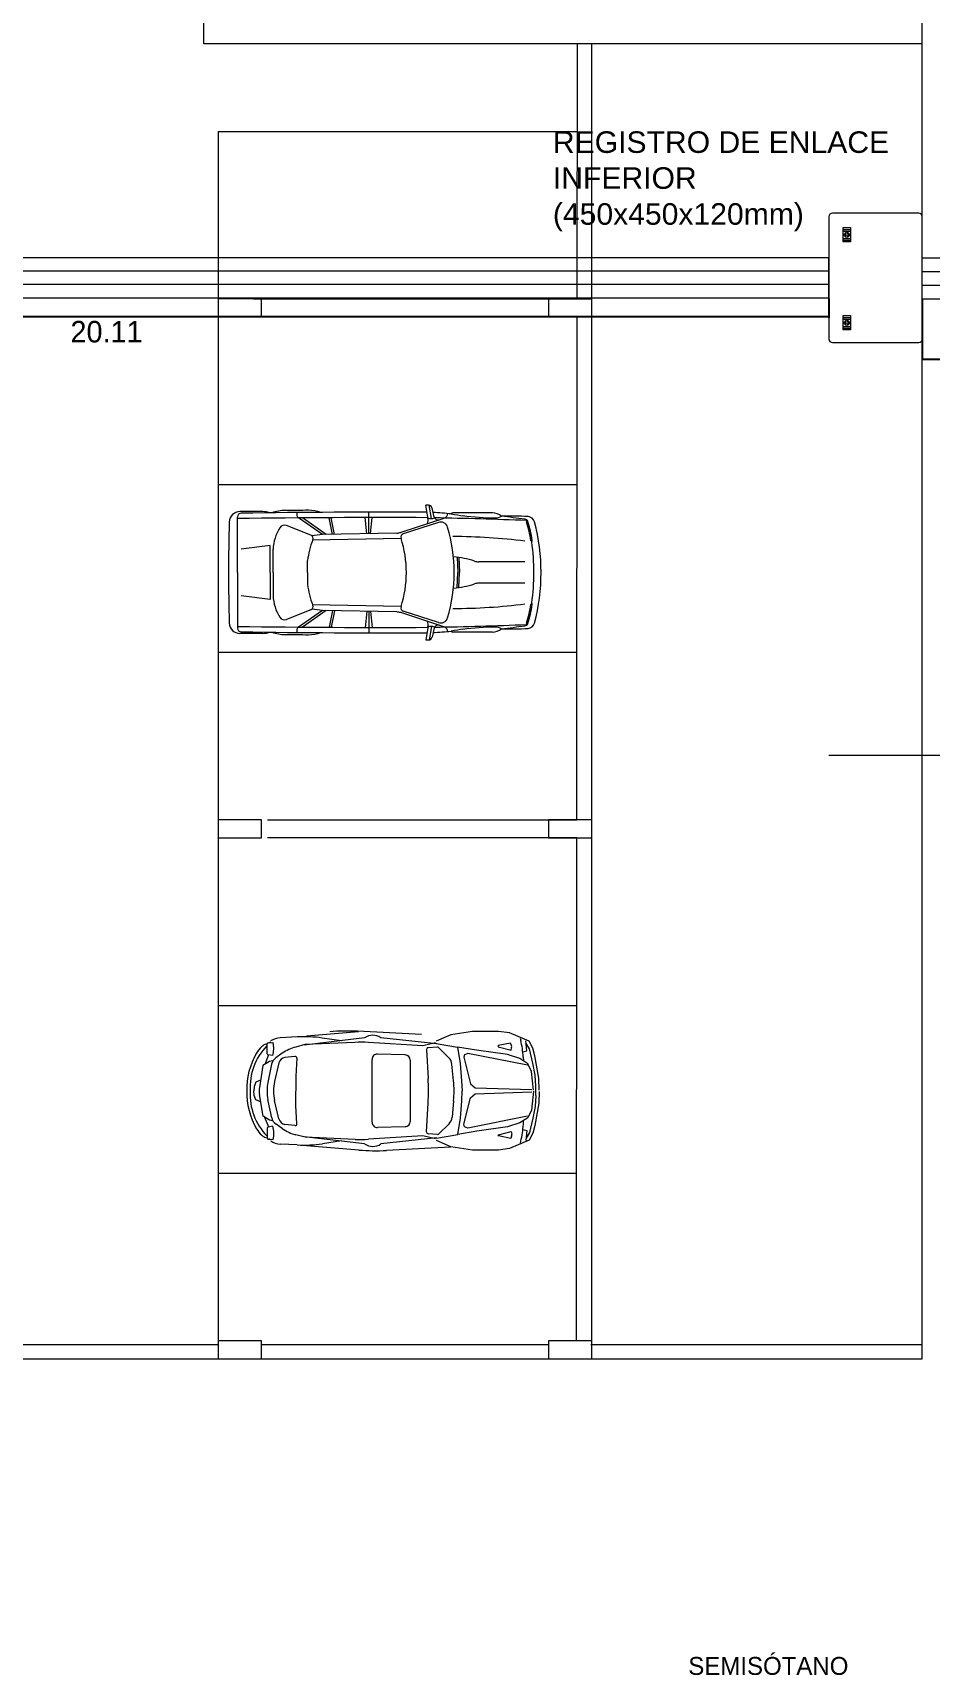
# Model space of a CAD drawing. Header units: metres. Extents: x -2 to 3328848, y -2 to 2725060.
# Drawn here: x 1663067.2 to 1663192.1, y 1361886.2 to 1362114.7 of the extents above; entities that cross this region are included whole.
import ezdxf
from ezdxf.enums import TextEntityAlignment as Align

# ---------------------------------------------------------------- set-up
doc = ezdxf.new("R2018")
doc.units = ezdxf.units.M
doc.layers.get('0').update_dxf_attribs({"color": 253, "lineweight": 0})
doc.layers.get('Defpoints').update_dxf_attribs({"color": 253, "lineweight": 0})
for name, color, linetype, lineweight in [('AUTOS', 253, 'Continuous', 0), ('COLUMNA', 253, 'Continuous', 0), ('ICT_EXTERNA', 3, 'Continuous', 0), ('ICT_TEXTS', 210, 'Continuous', 0), ('NOFIJO', 253, 'Continuous', 0)]:
    doc.layers.add(name, color=color, linetype=linetype, lineweight=lineweight)
doc.layers.add('CAJETIN', color=7, linetype='Continuous', lineweight=0, true_color=0x000000)
doc.styles.add('COTA', font='arial.ttf', dxfattribs={"height": 1})
doc.styles.get("Standard").update_dxf_attribs({"font": 'arial.ttf'})
doc.styles.add('style2', font='GOTHIC.TTF')
doc.dimstyles.new('COTA', dxfattribs={"dimscale": 0, "dimtxt": 0.535, "dimasz": 0.1035, "dimexe": 0.1, "dimexo": 0.1, "dimgap": 0.1275, "dimtad": 2, "dimtih": 1, "dimtoh": 1, "dimlfac": 0.1, "dimzin": 4, "dimdsep": 46, "dimtxsty": 'style2', "dimblk1": 'ARCHTICK', "dimblk2": 'ARCHTICK', "dimsah": 1, "dimcen": 0.1, "dimdle": 0.1, "dimclrd": 3, "dimclre": 3, "dimclrt": 3, "dimadec": 0, "dimazin": 0, "dimtfac": 0.2, "dimtofl": 0, "dimtmove": 2, "dimatfit": 3, "dimldrblk": 'ARCHTICK', "dimfxl": 1, "dimtolj": 1, "dimtzin": 0, "dimarcsym": 0})

# ---------------------------------------------------------------- blocks, each defined once
blk = doc.blocks.new('*U96')
at = {"lineweight": 30, "flags": 104}
blk.add_attdef('NOMBRE_PROYECTO', text='', height=5, dxfattribs=at).set_placement((-165, 63.27), align=Align.TOP_LEFT)
for tag, p in [('PROMOTOR', (-133.74, 41.5)), ('SITUACION', (-133.74, 34.5)), ('AUTOR', (-133.74, 27.5)), ('1/X', (-133.74, 20.5)), ('XX/XX/XXXX', (-80.02, 20.5)), ('V.X', (-25.12, 20.5)), ('NOMBRE_PLANO', (-133.74, 13.5)), ('X', (-25.12, 13.48))]:
    blk.add_attdef(tag, text='', height=3.5).set_placement(p, align=Align.MIDDLE_LEFT)
blk = doc.blocks.new('Registro enlace')
for p, q in [((0, 1.75), (0, 0.05)), ((1.25, 1.8), (0.05, 1.8)), ((1.3, 0.05), (1.3, 1.75)), ((0.2, 1.575), (0.3, 1.575)), ((0.2, 1.55), (0.3, 1.55)), ((0.2, 1.45), (0.3, 1.45)), ((0.2, 1.425), (0.3, 1.425)), ((0.2, 0.35), (0.3, 0.35)), ((0.2, 0.325), (0.3, 0.325)), ((0.05, 0), (1.25, 0)), ((0.2, 0.225), (0.3, 0.225)), ((0.2, 0.2), (0.3, 0.2))]:
    blk.add_line(p, q)
for points in [[(0.2, 1.6), (0.3, 1.6), (0.3, 1.4), (0.2, 1.4)], [(0.2, 0.375), (0.3, 0.375), (0.3, 0.175), (0.2, 0.175)]]:
    blk.add_lwpolyline(points, close=True)
for centre, radius in [((0.25, 1.5), 0.0354), ((0.25, 1.5), 0.0202), ((0.25, 0.275), 0.0354), ((0.25, 0.275), 0.0202)]:
    blk.add_circle(centre, radius)
for centre, start, end in [((0.05, 1.75), 90, 180), ((1.25, 1.75), 0, 90), ((0.05, 0.05), 180, 270), ((1.25, 0.05), 270, 0)]:
    blk.add_arc(centre, 0.05, start, end)
blk = doc.blocks.new('_ArchTick')
at = {"color": 0, "const_width": 0.15}
blk.add_lwpolyline([(-0.5, -0.5), (0.5, 0.5)], dxfattribs=at)
blk = doc.blocks.new('*D183')
at = {"layer": 'Defpoints', "color": 0, "transparency": 16777216}
for p in [(1662976.91, 1362077.83), (1663178.02, 1362077.83), (1662976.91, 1362075.2)]:
    blk.add_point(p, dxfattribs=at)
at = {"layer": 'ICT_TEXTS', "color": 3, "lineweight": -2, "transparency": 16777216}
for p, q in [((1662976.91, 1362077.73), (1662976.91, 1362075.1)), ((1663178.02, 1362077.73), (1663178.02, 1362075.1)), ((1663178.12, 1362075.2), (1662976.81, 1362075.2))]:
    blk.add_line(p, q, dxfattribs=at)
at = {"layer": 'ICT_TEXTS', "color": 3, "lineweight": -2, "transparency": 16777216, "xscale": 0.1035, "yscale": 0.1035, "zscale": 0.1035, "rotation": 180}
blk.add_blockref('_ArchTick', (1662976.91, 1362075.2), dxfattribs=at)
at = {"layer": 'ICT_TEXTS', "color": 3, "lineweight": -2, "transparency": 16777216, "xscale": 0.1035, "yscale": 0.1035, "zscale": 0.1035}
blk.add_blockref('_ArchTick', (1663178.02, 1362075.2), dxfattribs=at)
at = {"layer": 'ICT_TEXTS', "color": 3, "transparency": 16777216, "insert": (1663077.47, 1362073.13), "char_height": 3, "attachment_point": 5, "style": 'style2'}
blk.add_mtext('\\A1;20.11', dxfattribs=at)
blk = doc.blocks.new('*D184')
at = {"layer": 'Defpoints', "color": 0, "transparency": 16777216}
for p in [(1663191.02, 1362077.75), (1663238.14, 1362077.75), (1663238.14, 1362069.32)]:
    blk.add_point(p, dxfattribs=at)
at = {"layer": 'ICT_TEXTS', "color": 3, "lineweight": -2, "transparency": 16777216}
for p, q in [((1663191.02, 1362077.65), (1663191.02, 1362069.22)), ((1663238.14, 1362077.65), (1663238.14, 1362069.22)), ((1663190.92, 1362069.32), (1663238.24, 1362069.32))]:
    blk.add_line(p, q, dxfattribs=at)
at = {"layer": 'ICT_TEXTS', "color": 3, "lineweight": -2, "transparency": 16777216, "xscale": 0.1035, "yscale": 0.1035, "zscale": 0.1035, "rotation": 180}
blk.add_blockref('_ArchTick', (1663191.02, 1362069.32), dxfattribs=at)
at = {"layer": 'ICT_TEXTS', "color": 3, "lineweight": -2, "transparency": 16777216, "xscale": 0.1035, "yscale": 0.1035, "zscale": 0.1035}
blk.add_blockref('_ArchTick', (1663238.14, 1362069.32), dxfattribs=at)
at = {"layer": 'ICT_TEXTS', "color": 3, "transparency": 16777216, "insert": (1663214.58, 1362067.25), "char_height": 3, "attachment_point": 5, "style": 'style2'}
blk.add_mtext('\\A1;4.71', dxfattribs=at)

msp = doc.modelspace()

# ---------------------------------------------------------------- linework, layer by layer
at = {"ltscale": 0.02}
for p, q in [((1663091.022, 1362113.203), (1663091.022, 1362148.203)), ((1663191.022, 1362113.203), (1663091.022, 1362113.203)), ((1663139.341, 1362113.203), (1663105.583, 1362113.203)), ((1663145.002, 1361930.203), (1663145.002, 1362113.203)), ((1663093.022, 1362101.037), (1663093.022, 1361932.703)), ((1663093.022, 1362101.037), (1663143.022, 1362101.037)), ((1663191.022, 1362075.203), (1663191.022, 1362094.203)), ((1663097.939, 1362077.703), (1663144.878, 1362077.703)), ((1663097.939, 1362075.203), (1663144.878, 1362075.203)), ((1663093.022, 1362051.87), (1663142.98, 1362051.87)), ((1663093.022, 1362028.537), (1663142.961, 1362028.537)), ((1663099.878, 1362005.203), (1663142.941, 1362005.203)), ((1663142.939, 1362002.703), (1663099.878, 1362002.703)), ((1663093.022, 1361979.37), (1663142.919, 1361979.37)), ((1663093.022, 1361956.037), (1663142.899, 1361956.037))]:
    msp.add_line(p, q, dxfattribs=at)
for p, q in [((1663191.022, 1362113.203), (1663139.341, 1362113.203)), ((1663143.002, 1362077.703), (1663143.032, 1362113.203)), ((1663142.941, 1362005.203), (1663143, 1362075.203)), ((1663142.88, 1361932.703), (1663142.939, 1362002.703)), ((1663033.022, 1361932.203), (1663093.022, 1361932.203)), ((1663099.022, 1361932.203), (1663138.878, 1361932.203)), ((1663144.878, 1361932.203), (1663191.022, 1361932.203))]:
    msp.add_line(p, q)
msp.add_lwpolyline([(1663191.022, 1361930.203), (1663191.022, 1362150.203), (1662791.022, 1362150.203), (1662791.022, 1361930.203)], close=True)
at = {"layer": 'AUTOS'}
for p, q in [((1663099.237, 1362048.116), (1663096.042, 1362048.116)), ((1663113.96, 1362045.043), (1663113.96, 1362048.026)), ((1663122.236, 1362047.067), (1663121.93, 1362049.014)), ((1663122.701, 1362047.131), (1663122.366, 1362049.006)), ((1663123.079, 1362047.328), (1663122.773, 1362048.627)), ((1663095.71, 1362039.634), (1663095.71, 1362047.391)), ((1663105.891, 1362044.824), (1663102.507, 1362046.159)), ((1663107.524, 1362044.912), (1663104.206, 1362047.231)), ((1663108.033, 1362044.922), (1663104.724, 1362047.235)), ((1663108.905, 1362044.94), (1663108.448, 1362047.259)), ((1663109.21, 1362044.946), (1663108.753, 1362047.261)), ((1663113.71, 1362045.038), (1663113.46, 1362047.276)), ((1663114.21, 1362045.048), (1663114.46, 1362047.277)), ((1663124.553, 1362047.219), (1663118.448, 1362045.221)), ((1663123.667, 1362046.614), (1663118.78, 1362045.014)), ((1663131.173, 1362047.934), (1663125.687, 1362047.934)), ((1663107.524, 1362044.912), (1663106.05, 1362044.724)), ((1663118.46, 1362044.384), (1663106.158, 1362044.134)), ((1663117.866, 1362045.122), (1663107.524, 1362044.912)), ((1663100.26, 1362043.384), (1663096.21, 1362042.884)), ((1663100.26, 1362039.634), (1663100.26, 1362043.384)), ((1663100.66, 1362039.634), (1663100.66, 1362042.868)), ((1663105.46, 1362039.634), (1663105.46, 1362041.286)), ((1663126.258, 1362041.772), (1663126.36, 1362039.634)), ((1663126.513, 1362041.734), (1663126.61, 1362039.634)), ((1663135.71, 1362041.134), (1663129.277, 1362041.134)), ((1663095.71, 1362039.634), (1663095.71, 1362031.877)), ((1663100.26, 1362039.634), (1663100.26, 1362035.884)), ((1663100.66, 1362039.634), (1663100.66, 1362036.401)), ((1663105.46, 1362039.634), (1663105.46, 1362037.982)), ((1663126.258, 1362037.496), (1663126.36, 1362039.634)), ((1663126.513, 1362037.534), (1663126.61, 1362039.634)), ((1663135.71, 1362038.134), (1663129.277, 1362038.134)), ((1663100.26, 1362035.884), (1663096.21, 1362036.384)), ((1663105.891, 1362034.444), (1663102.507, 1362033.109)), ((1663107.524, 1362034.356), (1663104.206, 1362032.037)), ((1663108.033, 1362034.346), (1663104.724, 1362032.033)), ((1663107.524, 1362034.356), (1663106.05, 1362034.544)), ((1663118.46, 1362034.884), (1663106.158, 1362035.134)), ((1663117.866, 1362034.146), (1663107.524, 1362034.356)), ((1663108.905, 1362034.328), (1663108.448, 1362032.009)), ((1663109.21, 1362034.322), (1663108.753, 1362032.008)), ((1663123.667, 1362032.654), (1663118.78, 1362034.254)), ((1663113.71, 1362034.23), (1663113.46, 1362031.993)), ((1663113.96, 1362034.225), (1663113.96, 1362031.242)), ((1663114.21, 1362034.22), (1663114.46, 1362031.991)), ((1663124.553, 1362032.049), (1663118.448, 1362034.047)), ((1663122.236, 1362032.201), (1663121.93, 1362030.254)), ((1663122.701, 1362032.137), (1663122.366, 1362030.262)), ((1663099.237, 1362031.152), (1663096.042, 1362031.152)), ((1663123.079, 1362031.94), (1663122.773, 1362030.641)), ((1663131.173, 1362031.334), (1663125.687, 1362031.334)), ((1663104.01, 1361974.993), (1663101.653, 1361974.865)), ((1663113.366, 1361974.858), (1663104.987, 1361973.848)), ((1663112.559, 1361975.718), (1663105.282, 1361975.118)), ((1663110.161, 1361974.45), (1663107.503, 1361974.836)), ((1663121.321, 1361975.342), (1663112.418, 1361975.782)), ((1663123.443, 1361974.042), (1663115.653, 1361974.874)), ((1663135.058, 1361974.823), (1663135.127, 1361974.528)), ((1663099.794, 1361974.053), (1663099.505, 1361973.931)), ((1663099.837, 1361972.619), (1663099.835, 1361974.053)), ((1663099.949, 1361974.175), (1663100.64, 1361974.221)), ((1663100.349, 1361974.287), (1663100.038, 1361974.156)), ((1663101.928, 1361972.714), (1663101.05, 1361972.098)), ((1663105.091, 1361973.927), (1663103.798, 1361973.584)), ((1663112.043, 1361974.238), (1663105.091, 1361973.927)), ((1663121.487, 1361973.758), (1663113.914, 1361974.223)), ((1663119.029, 1361972.483), (1663115.188, 1361972.597)), ((1663123.259, 1361974.164), (1663121.487, 1361973.758)), ((1663121.989, 1361973.202), (1663122.226, 1361969.203)), ((1663123.54, 1361973.563), (1663122.215, 1361973.461)), ((1663123.373, 1361974.081), (1663126.343, 1361973.584)), ((1663125.134, 1361972.08), (1663123.732, 1361973.491)), ((1663132.002, 1361973.635), (1663133.776, 1361973.165)), ((1663133.717, 1361974.142), (1663132.006, 1361973.778)), ((1663133.839, 1361973.81), (1663133.717, 1361974.142)), ((1663133.776, 1361973.165), (1663133.857, 1361973.535)), ((1663135.411, 1361972.921), (1663135.959, 1361973.044)), ((1663135.959, 1361973.044), (1663135.843, 1361974.444)), ((1663136.346, 1361973.339), (1663135.844, 1361974.189)), ((1663136.799, 1361971.343), (1663136.346, 1361973.339)), ((1663099.242, 1361970.999), (1663098.743, 1361967.948)), ((1663100.156, 1361971.557), (1663099.242, 1361970.999)), ((1663100.032, 1361972.496), (1663099.493, 1361971.153)), ((1663100.454, 1361971.191), (1663099.933, 1361968.667)), ((1663100.604, 1361972.387), (1663099.94, 1361972.498)), ((1663100.629, 1361971.648), (1663100.156, 1361971.557)), ((1663101.46, 1361971.369), (1663100.868, 1361968.803)), ((1663103.689, 1361972.286), (1663102.301, 1361972.122)), ((1663103.963, 1361972.03), (1663103.833, 1361969.553)), ((1663114.439, 1361963.113), (1663114.431, 1361971.859)), ((1663119.743, 1361971.749), (1663119.751, 1361963.234)), ((1663125.775, 1361968.891), (1663125.555, 1361971.184)), ((1663135.479, 1361972.204), (1663135.513, 1361971.724)), ((1663137.138, 1361969.687), (1663136.799, 1361971.343)), ((1663098.031, 1361968.105), (1663097.995, 1361967.472)), ((1663098.267, 1361968.705), (1663098.031, 1361968.105)), ((1663098.899, 1361968.976), (1663098.267, 1361968.705)), ((1663103.833, 1361969.553), (1663103.839, 1361967.492)), ((1663137.224, 1361968.156), (1663137.138, 1361969.687)), ((1663098.033, 1361966.836), (1663097.995, 1361967.468)), ((1663098.269, 1361966.236), (1663098.033, 1361966.836)), ((1663098.902, 1361965.966), (1663098.269, 1361966.236)), ((1663099.249, 1361963.943), (1663098.744, 1361966.994)), ((1663100.461, 1361963.754), (1663099.935, 1361966.277)), ((1663101.468, 1361963.578), (1663100.87, 1361966.142)), ((1663103.837, 1361965.399), (1663103.84, 1361967.46)), ((1663122, 1361961.785), (1663122.229, 1361965.784)), ((1663125.778, 1361966.104), (1663125.562, 1361963.81)), ((1663137.226, 1361966.858), (1663137.143, 1361965.327)), ((1663100.164, 1361963.387), (1663099.249, 1361963.943)), ((1663100.042, 1361962.449), (1663099.5, 1361963.79)), ((1663103.972, 1361962.922), (1663103.837, 1361965.399)), ((1663136.807, 1361963.671), (1663136.358, 1361961.674)), ((1663137.143, 1361965.327), (1663136.807, 1361963.671)), ((1663099.848, 1361962.325), (1663099.848, 1361960.891)), ((1663100.614, 1361962.558), (1663099.95, 1361962.445)), ((1663100.637, 1361963.297), (1663100.164, 1361963.387)), ((1663101.938, 1361962.234), (1663101.059, 1361962.848)), ((1663103.698, 1361962.665), (1663102.31, 1361962.826)), ((1663105.104, 1361961.027), (1663103.81, 1361961.368)), ((1663113.381, 1361960.112), (1663105, 1361961.106)), ((1663121.5, 1361961.228), (1663113.927, 1361960.749)), ((1663119.039, 1361962.499), (1663115.198, 1361962.377)), ((1663123.272, 1361960.826), (1663121.5, 1361961.228)), ((1663123.552, 1361961.427), (1663122.227, 1361961.527)), ((1663123.386, 1361960.909), (1663126.355, 1361961.412)), ((1663125.143, 1361962.913), (1663123.744, 1361961.499)), ((1663132.014, 1361961.369), (1663133.787, 1361961.843)), ((1663133.73, 1361960.866), (1663132.018, 1361961.226)), ((1663133.851, 1361961.198), (1663133.73, 1361960.866)), ((1663133.787, 1361961.843), (1663133.869, 1361961.472)), ((1663135.422, 1361962.089), (1663135.97, 1361961.968)), ((1663135.489, 1361962.807), (1663135.521, 1361963.287)), ((1663135.97, 1361961.968), (1663135.857, 1361960.568)), ((1663136.358, 1361961.674), (1663135.857, 1361960.823)), ((1663099.807, 1361960.891), (1663099.518, 1361961.012)), ((1663099.962, 1361960.769), (1663100.653, 1361960.724)), ((1663100.363, 1361960.657), (1663100.051, 1361960.788)), ((1663104.025, 1361959.959), (1663101.667, 1361960.083)), ((1663112.056, 1361960.73), (1663105.104, 1361961.027)), ((1663112.575, 1361959.25), (1663105.297, 1361959.837)), ((1663110.175, 1361960.514), (1663107.518, 1361960.123)), ((1663123.456, 1361960.948), (1663115.667, 1361960.101)), ((1663125.351, 1361959.652), (1663116.449, 1361959.194)), ((1663135.072, 1361960.187), (1663135.141, 1361960.482))]:
    msp.add_line(p, q, dxfattribs=at)
for points in [[(1663137.7, 1361967.605), (1663137.645, 1361969.265), (1663137.076, 1361972.363), (1663136.795, 1361973.426), (1663136.292, 1361974.402), (1663133.549, 1361975.546), (1663132.036, 1361975.755), (1663128.403, 1361975.751), (1663125.384, 1361975.278), (1663123.372, 1361974.423)], [(1663136.896, 1361967.565), (1663136.62, 1361970.192), (1663136.104, 1361971.259), (1663134.989, 1361971.972), (1663133.283, 1361972.528), (1663128.989, 1361973.133), (1663126.343, 1361973.584), (1663126.712, 1361971.301), (1663126.902, 1361968.905), (1663126.987, 1361967.499)], [(1663136.07, 1361971.06), (1663127.745, 1361972.682), (1663127.286, 1361972.508), (1663127.206, 1361972.168), (1663128.114, 1361968.469), (1663128.778, 1361967.925), (1663136.653, 1361967.654)], [(1663137.7, 1361967.41), (1663137.648, 1361965.751), (1663137.086, 1361962.651), (1663136.807, 1361961.588), (1663136.306, 1361960.611), (1663133.565, 1361959.461), (1663132.052, 1361959.249), (1663128.419, 1361959.249), (1663125.399, 1361959.716), (1663123.386, 1361960.568)], [(1663136.896, 1361967.449), (1663136.626, 1361964.822), (1663136.112, 1361963.754), (1663134.997, 1361963.038), (1663133.293, 1361962.479), (1663129, 1361961.868), (1663126.355, 1361961.412), (1663126.719, 1361963.696), (1663126.904, 1361966.092), (1663126.987, 1361967.499)], [(1663136.077, 1361963.952), (1663127.755, 1361962.317), (1663127.296, 1361962.49), (1663127.215, 1361962.83), (1663128.116, 1361966.53), (1663128.778, 1361967.075), (1663136.653, 1361967.36)]]:
    msp.add_lwpolyline(points, dxfattribs=at)
for centre, radius, start, end in [((1663096.042, 1362046.616), 1.5, 90, 178.47161), ((1663115.462, 1360682.949), 1365.078, 89.721909, 90.808397), ((1663099.131, 1362045.097), 3.021, 70.30065, 87.98934), ((1663102.361, 1362042.696), 5.568, 90.08976, 109.48901), ((1663115.462, 1360682.949), 1365.378, 90.41476, 90.550131), ((1663104.702, 1362047.812), 0.764, 167.45315, 229.57876), ((1663105.674, 1362043.491), 4.801, 70.00298, 91.13698), ((1663115.941, 1360682.949), 1366.078, 89.733755, 89.748779), ((1663122.286, 1362048.512), 0.5, 13.24745, 89.73376), ((1662998.487, 1360540.68), 1512.454, 85.184544, 85.280834), ((1663330.547, 1362040.359), 236.089, 178.47161, 180.17595), ((1663096.21, 1362047.391), 0.5, 90.8084, 180), ((1663115.462, 1360682.949), 1364.328, 89.716811, 90.829545), ((1663106.546, 1362042.69), 5.889, 147.31264, 178.27143), ((1663102.221, 1362045.465), 0.75, 67.61986, 147.31264), ((1663120.822, 1362046.92), 1.421, 340.05283, 11.90917), ((1663122.664, 1362048), 0.87, 238.23727, 301.15821), ((1663123.64, 1362047.554), 0.605, 201.95584, 282.78693), ((1663087.289, 1360590.715), 1456.981, 88.086608, 88.591053), ((1663123.979, 1362045.663), 1, 16.63085, 108.12425), ((1663124.049, 1362048.02), 0.947, 302.2233, 348.72571), ((1663103.793, 1362039.634), 22.067, 0, 16.63085), ((1663125.707, 1362047.632), 0.302, 93.67515, 147.3692), ((1663130.616, 1362075.91), 28.585, 259.59147, 263.13828), ((1663132.282, 1362089.467), 42.244, 262.89558, 269.09741), ((1663131.097, 1362045.733), 2.203, 52.04704, 88.04021), ((1663131.376, 1362049.629), 2.413, 275.73829, 296.48755), ((1663133.625, 1362000.933), 46.551, 86.90557, 91.44332), ((1662938.272, 1360496.715), 1562.865, 82.743295, 82.862789), ((1663135.64, 1362046.563), 0.5, 50.67514, 84.79204), ((1663136.21, 1362046.782), 0.292, 146.68592, 201.14988), ((1663122.117, 1362042.213), 14.523, 7.33987, 17.90121), ((1663135.693, 1362046.626), 0.418, 49.20693, 50.73693), ((1663135.693, 1362046.626), 0.418, 16.66617, 49.20693), ((1663122.373, 1362042.083), 14.491, 8.00939, 18.77007), ((1663136.083, 1362046.418), 1, 14.72148, 86.90557), ((1663110.264, 1362039.634), 27.695, 0, 14.72148), ((1663116.135, 1362040.179), 10.733, 158.18533, 174.07822), ((1663105.709, 1362044.358), 0.5, 337.57495, 68.66487), ((1663117.826, 1362047.122), 2, 271.1642, 288.12425), ((1663118.935, 1362044.539), 0.5, 108.12425, 197.94774), ((1663103.793, 1362039.634), 15.417, 0, 17.94774), ((1663125.78, 1361967.164), 77.472, 82.63594, 90.06567), ((1663136.807, 1362044.134), 0.292, 187.66464, 239.06638), ((1663136.432, 1362044.071), 0.292, 320.19558, 11.59733), ((1663106.341, 1362039.585), 30.619, 0.0911, 8.07054), ((1663124.176, 1362026.906), 15.01, 72.55092, 83.9808), ((1663129.277, 1362043.134), 2, 252.55092, 270), ((1663129.121, 1362042.134), 1, 252.00986, 270), ((1663330.547, 1362038.909), 236.089, 179.82405, 181.52839), ((1663103.793, 1362039.634), 15.417, 342.05226, 0), ((1663103.793, 1362039.634), 22.067, 343.36915, 0), ((1663106.341, 1362039.683), 30.619, 351.92946, 359.9089), ((1663110.264, 1362039.634), 27.695, 345.27852, 0), ((1663116.135, 1362039.089), 10.733, 185.92178, 201.81467), ((1663124.176, 1362052.362), 15.01, 276.0192, 287.44908), ((1663129.277, 1362036.134), 2, 90, 107.44908), ((1663129.121, 1362037.134), 1, 90, 107.99014), ((1663106.546, 1362036.578), 5.889, 181.72857, 212.68736), ((1663105.709, 1362034.91), 0.5, 291.33513, 22.42505), ((1663118.935, 1362034.729), 0.5, 162.05226, 251.87575), ((1663125.78, 1362112.104), 77.472, 269.93433, 277.36406), ((1663122.117, 1362037.055), 14.523, 342.09879, 352.66013), ((1663122.373, 1362037.185), 14.491, 341.22993, 351.99061), ((1663136.807, 1362035.134), 0.292, 120.93362, 172.33536), ((1663136.432, 1362035.197), 0.292, 348.40267, 39.80442), ((1663096.042, 1362032.652), 1.5, 181.52839, 270), ((1663115.462, 1363396.319), 1364.328, 269.170455, 270.283189), ((1663102.221, 1362033.803), 0.75, 212.68736, 292.38014), ((1663104.702, 1362031.456), 0.764, 130.42124, 192.54685), ((1663117.826, 1362032.146), 2, 71.87575, 88.8358), ((1663120.822, 1362032.348), 1.421, 348.09083, 19.94717), ((1663122.664, 1362031.268), 0.87, 58.84179, 121.76273), ((1663123.64, 1362031.714), 0.605, 77.21307, 158.04416), ((1663087.289, 1363488.553), 1456.981, 271.408947, 271.913392), ((1663123.979, 1362033.605), 1, 251.87575, 343.36915), ((1663124.049, 1362031.248), 0.947, 11.27429, 57.7767), ((1663132.282, 1361989.801), 42.244, 90.90259, 97.10442), ((1663131.376, 1362029.639), 2.413, 63.51245, 84.26171), ((1662938.272, 1363582.553), 1562.865, 277.137211, 277.256705), ((1663135.64, 1362032.705), 0.5, 275.20796, 309.32486), ((1663136.21, 1362032.486), 0.292, 158.85012, 213.31408), ((1663135.693, 1362032.642), 0.418, 309.26307, 310.79307), ((1663135.693, 1362032.642), 0.418, 310.79307, 343.33383), ((1663136.083, 1362032.85), 1, 273.09443, 345.27852), ((1663096.21, 1362031.877), 0.5, 180, 269.1916), ((1663115.462, 1363396.319), 1365.078, 269.191603, 270.278091), ((1663099.131, 1362034.171), 3.021, 272.01066, 289.69935), ((1663102.361, 1362036.572), 5.568, 250.51099, 269.91024), ((1663115.462, 1363396.319), 1365.378, 269.449869, 269.58524), ((1663105.674, 1362035.777), 4.801, 268.86302, 289.99702), ((1663115.941, 1363396.319), 1366.078, 270.251221, 270.266245), ((1663122.286, 1362030.756), 0.5, 270.26624, 346.75255), ((1662998.487, 1363538.588), 1512.454, 274.719166, 274.815456), ((1663130.616, 1362003.358), 28.585, 96.86172, 100.40853), ((1663125.707, 1362031.636), 0.302, 212.6308, 266.32485), ((1663131.097, 1362033.535), 2.203, 271.95979, 307.95296), ((1663133.625, 1362078.335), 46.551, 268.55668, 273.09443), ((1663101.793, 1361972.123), 2.745, 92.9306, 122.78303), ((1663104.969, 1361957.365), 17.654, 81.74537, 93.11317), ((1663110.964, 1361946.394), 29.424, 87.1678, 94.71773), ((1663114.521, 1361973.237), 1.99, 55.33603, 125.46379), ((1663106.768, 1361967.79), 9.767, 149.65529, 182.04353), ((1663105.642, 1361968.023), 8.181, 135.59352, 183.86789), ((1663101.967, 1361970.6), 4.204, 133.72935, 149.65529), ((1663100.078, 1361972.575), 1.471, 112.9116, 133.72935), ((1663099.957, 1361974.053), 0.123, 93.78255, 180.11298), ((1663099.96, 1361972.619), 0.123, 180.11298, 260.50526), ((1663097.231, 1361973.37), 3.514, 343.75946, 14.01689), ((1663105.307, 1361967.896), 5.885, 104.85791, 125.04293), ((1663112.833, 1361956.602), 17.654, 86.48926, 92.56385), ((1663115.166, 1361971.862), 0.736, 88.29286, 180.18852), ((1663122.234, 1361973.217), 0.245, 94.3979, 183.38736), ((1663123.558, 1361973.319), 0.245, 44.80833, 94.3979), ((1663132.021, 1361973.706), 0.0736, 102.00051, 255.15297), ((1663133.378, 1361973.641), 0.49, 347.57457, 20.13424), ((1663120.804, 1361971.169), 14.712, 4.03187, 13.1964), ((1663101.895, 1361970.893), 1.471, 125.04293, 168.3436), ((1663102.416, 1361971.148), 0.981, 96.73697, 166.99033), ((1663103.718, 1361972.043), 0.245, 356.99794, 96.73697), ((1663119.007, 1361971.747), 0.736, 0.11408, 88.29286), ((1663124.09, 1361971.044), 1.471, 5.49162, 44.80833), ((1663105.696, 1361967.478), 5.885, 168.3436, 191.76937), ((1663106.601, 1361967.479), 5.885, 166.99033, 193.12265), ((1663092.854, 1361967.465), 29.424, 356.72561, 3.38736), ((1663111.131, 1361967.483), 14.712, 354.62136, 5.49162), ((1663125.473, 1361967.496), 11.769, 356.89416, 3.21881), ((1663106.769, 1361967.167), 9.767, 178.06945, 210.45768), ((1663105.643, 1361966.932), 8.181, 176.24509, 224.51945), ((1663101.647, 1361967.474), 2.942, 170.72464, 189.38834), ((1663101.901, 1361964.054), 1.471, 191.76937, 235.07004), ((1663102.423, 1361963.801), 0.981, 193.12265, 263.37601), ((1663124.097, 1361963.948), 1.471, 315.30465, 354.62136), ((1663101.974, 1361964.348), 4.204, 210.45768, 226.38363), ((1663100.088, 1361962.369), 1.471, 226.38363, 247.20138), ((1663099.97, 1361962.325), 0.123, 99.60772, 180), ((1663097.242, 1361961.569), 3.514, 346.09608, 16.35351), ((1663105.308, 1361967.059), 5.885, 235.07004, 255.25506), ((1663103.727, 1361962.909), 0.245, 263.37601, 3.11504), ((1663115.175, 1361963.112), 0.736, 179.92446, 271.82012), ((1663119.015, 1361963.234), 0.736, 271.82012, 359.9989), ((1663122.245, 1361961.771), 0.245, 176.72561, 265.71507), ((1663123.57, 1361961.672), 0.245, 265.71507, 315.30465), ((1663132.033, 1361961.298), 0.0736, 104.96001, 258.11246), ((1663133.39, 1361961.366), 0.49, 339.97873, 12.53841), ((1663120.811, 1361963.813), 14.712, 346.91658, 356.08111), ((1663099.97, 1361960.891), 0.123, 180, 266.33043), ((1663101.802, 1361962.825), 2.745, 237.32995, 267.18237), ((1663104.949, 1361977.589), 17.654, 266.99981, 278.3676), ((1663112.811, 1361978.368), 17.654, 267.54913, 273.62371), ((1663114.937, 1361988.579), 29.424, 265.39524, 272.94517), ((1663114.532, 1361961.735), 1.99, 234.64918, 304.77695)]:
    msp.add_arc(centre, radius, start, end, dxfattribs=at)
at = {"layer": 'COLUMNA', "ltscale": 0.2}
msp.add_line((1663177.988, 1362014.203), (1663221.53, 1362014.203), dxfattribs=at)
at = {"layer": 'ICT_EXTERNA', "ltscale": 0.015}
for p, q in [((1663178.022, 1362083.441), (1662976.909, 1362083.441)), ((1663178.022, 1362077.834), (1663178.022, 1362083.441)), ((1663191.022, 1362083.441), (1663238.14, 1362083.441)), ((1663178.022, 1362081.572), (1662976.909, 1362081.572)), ((1663191.022, 1362081.543), (1663238.14, 1362081.543)), ((1663178.022, 1362079.703), (1662976.909, 1362079.703)), ((1663178.022, 1362077.834), (1662976.909, 1362077.834)), ((1663191.022, 1362079.645), (1663238.14, 1362079.645)), ((1663191.022, 1362077.746), (1663238.14, 1362077.746))]:
    msp.add_line(p, q, dxfattribs=at)
at = {"layer": 'NOFIJO', "ltscale": 0.02}
for points in [[(1663099.022, 1362075.203), (1663099.022, 1362077.703), (1663093.022, 1362077.703), (1663093.022, 1362075.203)], [(1663145.002, 1362075.203), (1663145.002, 1362077.703), (1663139.002, 1362077.703), (1663139.002, 1362075.203)], [(1663099.022, 1362002.703), (1663099.022, 1362005.203), (1663093.022, 1362005.203), (1663093.022, 1362002.703)], [(1663145.002, 1362002.703), (1663145.002, 1362005.203), (1663139.002, 1362005.203), (1663139.002, 1362002.703)], [(1663099.022, 1361930.203), (1663099.022, 1361932.703), (1663093.022, 1361932.703), (1663093.022, 1361930.203)], [(1663145.002, 1361930.203), (1663145.002, 1361932.703), (1663139.002, 1361932.703), (1663139.002, 1361930.203)]]:
    msp.add_lwpolyline(points, close=True, dxfattribs=at)

# ---------------------------------------------------------------- block references
at = {"layer": 'CAJETIN', "color": 18, "true_color": 0x000000}
ref = msp.add_blockref('*U96', (1663323.448, 1361825.422), dxfattribs=at)
lines = msp.add_mtext('SEMISÓTANO', dxfattribs={"layer": '0', "insert": (1663158.448, 1361888.697), "char_height": 2.5, "attachment_point": 1})
ref.add_attrib('NOMBRE_PROYECTO', '', (1663158.448, 1361888.697), dxfattribs={"flags": 104}).embed_mtext(lines)
at = {"layer": 'ICT_EXTERNA', "xscale": 10, "yscale": 10, "zscale": 10}
msp.add_blockref('Registro enlace', (1663178.022, 1362071.638), dxfattribs=at)

# ---------------------------------------------------------------- texts
at = {"layer": 'ICT_TEXTS', "ltscale": 0.015, "insert": (1663139.599, 1362101.037), "char_height": 3, "attachment_point": 1, "style": 'COTA'}
msp.add_mtext_dynamic_manual_height_columns('REGISTRO DE ENLACE \\PINFERIOR\\P(450x450x120mm)', width=73.29365, gutter_width=11.84, heights=[17.789], dxfattribs=at)

# ---------------------------------------------------------------- dimensions: what is measured, and where the dimension line sits
at = {"layer": 'ICT_TEXTS'}
for base, p1, p2, picture, middle in [((1662976.909, 1362075.203), (1663178.022, 1362077.834), (1662976.909, 1362077.834), '*D183', (1663077.465, 1362073.128)), ((1663238.14, 1362069.323), (1663191.022, 1362077.746), (1663238.14, 1362077.746), '*D184', (1663214.581, 1362067.247))]:
    dim = msp.add_linear_dim(base=base, p1=p1, p2=p2, dimstyle='COTA', override={"dimscale": 1, "dimtxt": 3, "dimgap": 0.5}, dxfattribs=at)
    dim.commit()
    dim.dimension.update_dxf_attribs({"geometry": picture, "text_midpoint": middle})

doc.saveas('drawing.dxf')
